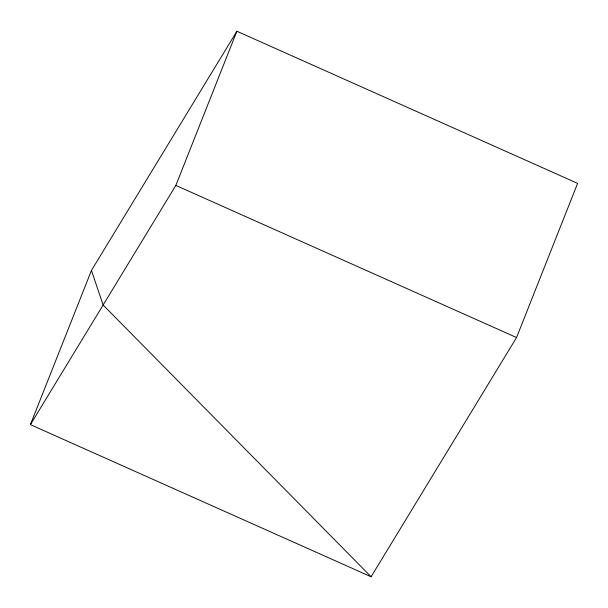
<?xml version="1.0" encoding="UTF-8"?>
<svg xmlns="http://www.w3.org/2000/svg" width="608" height="608" viewBox="0 0 608 608"><rect width="100%" height="100%" fill="white"/><g stroke="black" fill="none" stroke-linecap="round" stroke-linejoin="round"><path stroke-width="0.91" d="M30.4 424.627L91.443 270.454L236.892 31.236L577.6 183.373L516.557 337.546L371.108 576.764L30.4 424.627L175.849 185.41L236.892 31.236M175.849 185.41L516.557 337.546M371.108 576.764L103.124 305.018L91.443 270.454"/></g></svg>
